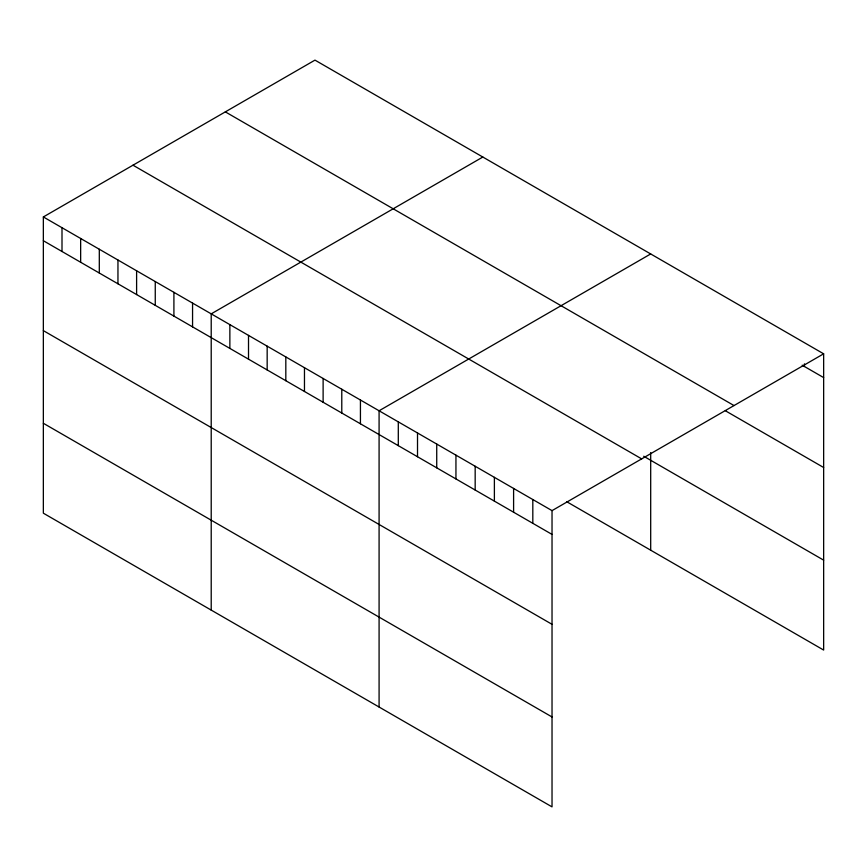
<?xml version="1.0" encoding="UTF-8"?>
<svg xmlns="http://www.w3.org/2000/svg" width="867" height="867" viewBox="0 0 867 867"><rect width="100%" height="100%" fill="white"/><g stroke="black" fill="none" stroke-linecap="round" stroke-linejoin="round"><path stroke-width="1.3" d="M43.35 216.945L552.03 510.63L552.03 806.874L43.35 513.188L43.35 216.945L314.97 60.126L823.65 353.812L823.65 650.055L566.769 501.744M482.832 157.035L211.212 313.854L211.212 610.108M650.694 253.955L379.085 410.774L379.085 707.028M552.03 510.63L823.65 353.812M802.17 365.191L823.65 377.589M225.333 111.876L734.013 405.561M725.3 410.72L823.65 467.508M643.704 456.248L823.65 560.147M132.987 165.196L641.667 458.881M43.35 240.723L552.03 534.408M43.35 330.63L552.03 624.316M43.35 423.28L552.03 716.966M804.435 363.847L804.435 366.492M650.694 452.574L650.694 550.209M532.815 499.533L532.815 523.31M513.6 488.435L513.6 512.213M494.385 477.338L494.385 501.115M475.17 466.251L475.17 490.028M455.944 455.153L455.944 478.931M436.73 444.056L436.73 467.833M417.515 432.958L417.515 456.746M398.3 421.871L398.3 445.649M360.434 400.001L360.434 423.779M341.782 389.24L341.782 413.017M323.12 378.467L323.12 402.245M304.469 367.695L304.469 391.483M285.817 356.933L285.817 380.711M267.166 346.161L267.166 369.938M248.515 335.388L248.515 359.176M229.863 324.626L229.863 348.404M192.561 303.092L192.561 326.87M173.909 292.32L173.909 316.097M155.258 281.547L155.258 305.336M136.607 270.786L136.607 294.563M117.955 260.013L117.955 283.791M99.304 249.241L99.304 273.029M80.653 238.479L80.653 262.257M62.001 227.707L62.001 251.484"/></g></svg>
